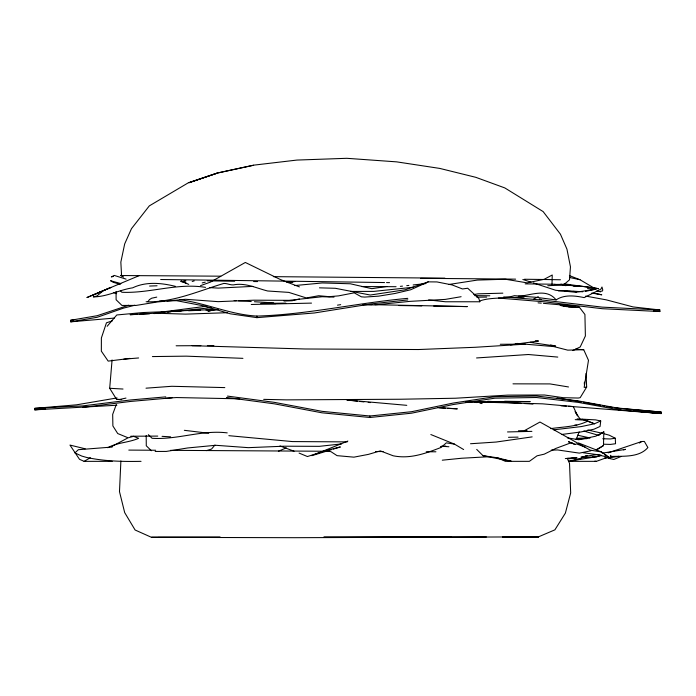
<?xml version="1.0" encoding="UTF-8"?>
<svg xmlns="http://www.w3.org/2000/svg" width="696" height="696" viewBox="0 0 696 696"><rect width="100%" height="100%" fill="white"/><g stroke="black" fill="none" stroke-linecap="round" stroke-linejoin="round"><path stroke-width="1.04" d="M116.858 405.229L34.8 409.84L34.809 408.352L76.447 404.837L117.05 397.929M226.409 397.442L274.233 403.819L322.039 412.824L369.88 417.496L369.889 416.008L411.536 411.71L453.218 403.054L494.882 396.694L536.494 396.033L578.072 400.87L619.614 408.43L661.2 412.067L661.191 413.555L568.528 406.264M551.963 285.517L552.241 274.998L544.159 279.314L527.124 282.854L505.4 279.235L477.325 280.079L448.798 284.49M596.559 450.007L603.476 445.57L603.841 431.894L595.759 436.201L578.724 439.741L567.344 437.845M120.886 460.97L119.486 491.646L124.688 512.613L135.102 530.004L151.502 537.338L294.678 537.695L538.469 536.851L554.895 529.839L565.37 513.135L570.677 492.968L569.519 463.353L567.318 458.533M584.309 384.227L584.414 382.113M121.713 399.635L116.58 399.356L109.69 388.29L112.082 359.936M577.115 418.888L595.585 419.879L600.709 420.976L600.082 426.448L593.966 429.206L580.89 431.964L561.742 434.469M116.276 404.594L112.682 414.364L112.882 425.943L117.72 433.547L127.446 437.532M576.149 439.498L579.194 431.929M586.058 373.447L586.658 387.054L580.177 397.686L578.272 398.042L563.342 397.703L544.516 395.006L507.836 395.111L455.506 398.225L400.156 399.243L286.508 399.869L263.688 399.365M147.944 301.768L149.396 299.628L151.667 298.21L156.757 297.114M214.925 445.066L211.532 449.068L206.399 450.634M107.149 326.293L116.789 314.966L143.054 312.539L181.004 311.051M428.597 299.95L445.527 301.768L479.735 301.768L480.275 300.776C491.306 297.035 503.269 299.202 514.379 295.67L535.546 297.244L556.104 299.906C564.378 294.338 574.922 295.704 584.162 297.601L600.909 289.144L601.979 286.996L602.788 290.014L602.423 291.024L600.056 291.354L600.631 291.807L596.707 291.032M564.282 284.316L569.511 279.801L570.459 266.864L566.944 249.151L560.445 234.213L543.141 211.593L504.809 187.92L475.812 177.323L439.802 168.423L396.703 161.864L346.791 158.305L296.922 160.071L253.866 165.135L217.918 172.895L189.007 182.7L217.413 173.043L253.596 165.248M639.372 443.021L641.738 441.508L644.348 441.438L647.88 447.554C639.145 457.794 622.911 456.019 610.644 456.437M599.543 434.6L603.841 431.894M90.349 457.716L84.112 461.344L79.501 459.308L69.948 445.066L85.199 448.798M596.228 449.72L603.476 445.57M524.767 430.45L539.974 422.037L590.269 450.164L601.527 451.965L609.418 457.542L611.732 456.793L610.427 455.306M111.49 446.623L127.994 437.854L133.571 436.314L138.661 438.306C128.56 442.726 117.572 442.369 107.741 447.711M533.493 299.167L538.269 296.644M583.187 457.063L579.359 459.082L567.544 458.342M572.799 350.584L580.22 346.939L585.38 335.977L584.918 314.47L579.377 307.258L566.335 306.571L561.037 305.631M600.709 420.976L594.445 423.794L587.885 421.054C576.479 426.865 563.116 426.761 550.684 428.632M479.735 301.768L478.883 298.506L467.729 288.248L462.44 288.953L452.174 284.951L436.94 281.932L428.249 281.863L410.64 289.78L394.841 293.512L378.502 296.157L364.73 297.079L361.389 296.835L354.212 292.833L338.543 295.878L329.225 296.679L318.655 295.73L306.414 297.966L288.805 292.39L267.655 290.989C256.433 288.196 245.262 282.454 233.317 284.908C230.002 285.082 227.079 283.298 223.825 283.437C198.447 290.971 173.104 302.656 146.108 301.768M575.148 444.483L568.493 441.708L575.148 444.483L576.462 443.883L585.336 447.145M92.751 295.278L111.029 287.378L86.904 297.557L138.895 275.764M278.409 451.234L286.274 447.867M620.858 456.585L613.794 459.482L608.321 458.22M347.861 441.055L311.843 455.671L331.192 449.755M608.695 456.898L596.42 461.344L568.493 461.344L575.888 459.786M200.561 285.63L210.409 282.132L245.331 262.462L280.262 279.479L299.419 286.9M99.119 292.52L102.564 291.302L96.805 296.096L93.29 296.896C106.966 296.827 119.234 289.884 132.701 287.813C146.073 281.393 161.333 282.898 175.357 286.343M333.227 449.129L340.361 446.954L325.937 450.59L307.441 456.541L299.08 453.087M428.249 281.863L405.202 289.78L370.272 295.034L335.35 288.292L319.473 287.84M568.493 461.344L597.011 456.62L600.065 455.584M608.191 452.844L641.738 441.508M217.413 173.043L188.181 182.874L149.309 205.886L131.492 228.653L124.688 243.896L120.843 262.114L121.565 275.538L220.789 276.181M112.352 320.856L106.453 322.805L101.381 337.978L101.346 351.149L108.176 361.111L129.987 358.405M515.405 343.981L517.485 343.389M192.192 281.454L194.184 280.923M128.586 305.248L97.179 315.706L70.696 320.256L70.748 321.83L114.361 318.072M134.728 305.266L123.557 308.119L97.222 317.28L70.748 321.83M581.169 457.768L597.011 456.62L601.083 455.584M623.494 449.877L625.53 449.355L602.292 453.157M202.214 282.907L205.276 282.15M113.465 276.382L111.36 276.904L114.266 275.433L126.098 279.131M181.83 281.889L185.902 280.914M299.498 299.019L292.12 300.742L283.977 301.046M119.79 399.434L125.976 398.077M578.002 459.343L580.116 458.899M585.458 291.346L596.046 289.144L587.537 288.553M590.947 450.782L579.35 453.131L557.687 449.955L551.215 450.129M180.925 281.593L185.075 280.871M288.457 282.593L294.808 281.515M461.117 296.705L445.275 299.402L410.075 301.351L374.518 304.918L362.894 304.77M473.793 294.556L478.022 293.842L502.851 293.155M618.796 456.298L609.731 457.794L604.589 457.942M574.835 457.655L565.326 458.568M585.397 455.923L587.502 455.575M337.473 305.152L340.675 304.657M596.046 289.144L575.879 292.268L555.712 290.293L533.11 282.854M218.474 309.433L207.895 311.034L210.07 310.929M286.882 282.385L293.016 281.488M386.863 286.465L371.803 288.675L350.323 283.777L322.248 282.959L294.582 285.569M603.449 444.213L610.479 444.413L615.542 443.743L615.281 438.245L610.34 438.959L602.771 438.75M586.658 387.054L584.162 387.411L588.485 360.31L583.718 349.697L575.47 349.175M576.94 457.481L568.493 458.69L575.888 458.151M581.169 456.88L597.011 454.61L601.205 455.21M99.545 292.111L101.486 291.833M510.533 344.859L538.513 341.023L535.302 340.727M161.054 312.113L206.729 306.179M518.398 296.244C531.1 295.565 546.36 287.657 556.104 299.906M82.694 407.395L130.622 401.435L172.147 397.79M400.357 286.352L402.488 286.126M406.751 285.656L408.883 285.421M413.154 284.96L425.952 283.559M407.778 298.349C357.274 302.838 307.719 314.592 256.885 316.08C230.245 314.653 205.894 303.073 179.603 299.698M407.83 299.924L371.69 303.848L314.383 312.974L256.937 317.654L230.202 313.8L203.336 305.805L176.558 300.681L166.988 300.933M341.64 443.9L319.273 446.345L284.02 446.206L248.315 447.658L215.63 445.283L187.642 447.963L166.3 451.426L155.156 451.443M440.429 446.641L445.814 446.049M167.71 312.2L170.92 311.869M175.201 311.425L211.558 307.649M369.88 417.496L411.527 413.198L453.209 404.541L494.865 398.182L536.486 397.512L578.054 402.358L619.605 409.918L661.191 413.555L640.99 411.684M442.282 460.187L461.674 458.238L489.41 456.707M553.772 429.824L581.308 426.578L594.445 423.794L582.439 419.296M165.77 396.868L130.631 399.956L82.711 405.907L34.809 408.352M70.696 320.256L73.889 319.977M34.8 409.84L45.475 408.944M123.792 359.188L138.626 357.962M112.221 447.041L78.378 449.694L74.907 452.905L81.78 456.071L86.356 457.385C104.322 461.326 122.731 461.674 141.036 461.344M146.012 388.185L171.816 386.289L224.808 387.602M576.201 438.863L586.806 438.663M413.581 287.213L373.735 291.398L350.48 291.433M476.56 357.953L528.368 354.516L557.792 357.083M470.522 443.743L496.17 442.038L532.162 436.879M165.587 398.243L176.41 397.555L239.789 398.834M583.718 349.697L567.745 350.149L553.894 346.608L525.21 344.163L475.124 347.287L418.548 349.531L305.022 348.983L192.183 345.703L176.131 345.79M576.436 438.35L590.104 437.784M252.831 286.378L218.17 288.109L209.731 287.622M137.66 314.34L130.091 314.705L155.13 313.2L174.739 311.008L215.882 309.468M139.826 314.244L149.562 313.774M153.886 313.565L158.227 313.365M188.599 310.755L200.526 310.285M205.946 310.077L215.699 309.694M149.596 286.047L157.07 285.778M518.416 430.798L527.046 430.485M227.453 312.704L185.623 314.122L155.13 313.2L158.34 313.539M547.735 285.734C564.734 284.673 581.865 285.525 598.603 288.727M558.392 290.858L564.847 290.65L582.813 291.789M251.256 304.483L311.512 303.108M159.541 301.124L163.795 301.011M531.892 431.372L507.514 431.946M518.059 437.123L508.498 437.305M130.761 436.235L157.757 436.096M509.211 297.531L524.036 297.253M592.705 456.689L597.011 456.62M285.83 303.125L260.852 303.447L275.816 303.682M152.407 356.57L186.328 356.152L242.93 358.344M474.663 295.626L489.819 295.783M476.882 297.183L486.661 297.096M502.521 536.894L538.469 536.851L503.217 536.955M192.183 345.703L200.857 345.66M207.364 345.634L213.881 345.599M500.259 344.276L525.21 344.163M465.493 401.957L530.187 401.618L504.652 401.244M128.795 450.095L155.66 450.251M219.988 537.251L151.502 537.338L220.345 537.242M324.04 537.086L451.513 536.964M502.599 536.903L538.469 536.851M158.009 537.442L220.649 537.469M323.631 537.26L486.373 536.964M84.112 461.344L112.221 461.344M395.424 536.973L419.279 536.964M512.987 383.844L549.988 383.914L568.502 386.959M361.555 286.561L396.076 286.7M347.26 441.882L292.468 441.577L228.845 435.679M375.553 451.521L383.105 451.556M426.222 451.748L435.931 451.791M170.511 450.338L329.138 451.278M444.909 278.156L273.371 276.651M565.03 291.311L570.311 291.354M398.965 305.535L421.75 305.883M433.678 306.066L467.303 306.588L375.083 304.709M579.377 307.258L568.937 307.049L563.482 304.683M365.435 304.509L371.864 304.639M469.757 401.792L542.541 403.837L573.304 406.568L577.541 415.904M116.58 399.356L119.764 399.452M572.46 443.074L570.389 443.013L555.956 448.381L544.211 454.175L537.042 455.819L529.369 461.344L505.444 461.344L497.353 457.785L482.998 455.68L476.717 449.425M334.002 297.105L322.135 296.731L289.11 300.341L253.857 300.194L218.153 301.655L185.467 299.28L157.479 301.951L136.138 305.422L121.948 305.44L116.119 299.767L116.049 291.589M533.336 342.493L530.282 342.362L555.678 346.13L550.606 344.964M498.423 298.053L544.394 301.803L602.197 308.702L659.878 311.538L659.834 309.964L602.153 307.127L544.35 300.228L503.721 296.914M575.235 419.653L583.674 420.071L587.885 421.054M574.757 425.099L576.853 425.204M439.002 407.865L445.466 408.213M447.624 408.334L457.315 408.856L437.967 407.499M109.69 388.29L123.018 389.038M205.511 287.37C177.358 282.689 149.866 293.512 121.896 292.276L120.425 290.824M234.143 300.55L236.283 300.672M238.424 300.803L251.239 301.551M254.449 301.742L273.676 302.873M227.227 432.886C201.91 429.693 177.262 439.985 152.059 438.28L148.379 434.661M162.055 436.349L170.642 436.844M487.705 401.244L521.104 403.323M524.34 403.523L532.962 404.063M560.976 405.803L566.37 406.133M406.786 405.333L346.878 400.017L357.544 401.192M441.351 446.223L448.911 446.754M538.078 302.856L541.288 303.143M543.419 303.334L575.505 306.188M614.42 407.734L661.2 412.067M618.666 409.622L620.788 409.814M626.104 410.309L629.297 410.605M633.543 410.997L637.797 411.388M369.889 416.008L322.048 411.336L274.25 402.332L227.479 396.094M594.81 461.17L596.42 461.344M359.675 401.427L363.938 401.897M368.201 402.375L370.333 402.61M659.834 309.964L633.116 306.936L606.286 299.854L585.693 296.096M653.466 310.816L659.878 311.538M564.204 283.837L598.421 288.631M184.344 430.319L208.713 433.26M563.49 284.394L578.332 286.413M557.044 397.973L581.482 401.897M583.022 452.713L597.011 454.61L609.418 457.542M573.478 291.38L576.601 291.824M573.391 285.908L576.488 286.361M480.005 403.271L482.102 403.576M591.835 293.051L601.762 294.817L595.463 293.407M463.64 449.546L454.514 444.144L446.319 442.856L441.212 447.389C425.647 453.383 410.153 459.273 393.127 455.776L380.329 450.877L368.323 454.401L353.907 457.159L337.038 455.645L330.974 451.687L325.937 450.59M474.933 402.236L477.038 402.592M583.613 402.279L600.613 405.342M602.736 405.725L604.859 406.107M606.982 406.49L612.297 407.447M587.807 430.006L602.258 433.277M583.857 431.041L599.16 435.522M577.541 435.191L589.912 437.932M482.998 455.68L511.456 461.344L497.353 457.785M569.876 277.556L579.986 279.722L593.827 287.9M604.798 454.975L606.764 455.454M604.25 433.825L609.244 435.183L615.281 438.245M559.506 304.657L566.335 306.571L561.15 305.109M539.365 298.958L541.436 299.55M120.269 284.36L113.117 282.263L110.542 280.705L120.869 283.611M560.906 284.133L565.935 285.699M522.844 279.47L531.057 282.176M113.561 292.581L116.624 293.677M279.966 445.936L294.051 451.208M569.406 275.581L579.986 279.722M578.507 442.96L601.527 451.965M121.931 275.894L120.539 275.338L123.601 277.025M430.841 434.539L454.514 444.144M186.641 283.411L180.882 280.984L188.755 284.394M151.389 450.738L146.282 445.779L146.195 435.548M579.907 418.827L575.148 411.545L577.062 415.034M256.885 316.08L256.937 317.654M292.668 282.132A219.205 0.461 0.8 0 1 288.709 282.071M257.537 281.602A219.205 0.461 0.8 0 1 253.701 281.541M234.665 281.245A219.205 0.461 0.8 0 1 207.199 280.81M160.663 279.522A219.205 0.461 0.8 0 1 384.54 282.55M386.532 282.585A219.205 0.461 0.8 0 1 389.534 282.628M420.584 278.348A224.347 1.035 0.3 0 1 515.632 279.148M524.453 279.253A224.347 1.035 0.3 0 1 560.463 279.766M525.167 283.864A219.118 0.974 0.3 0 1 555.121 284.281M563.986 284.307A219.257 1.009 0.7 0 1 554.703 284.42"/></g></svg>
